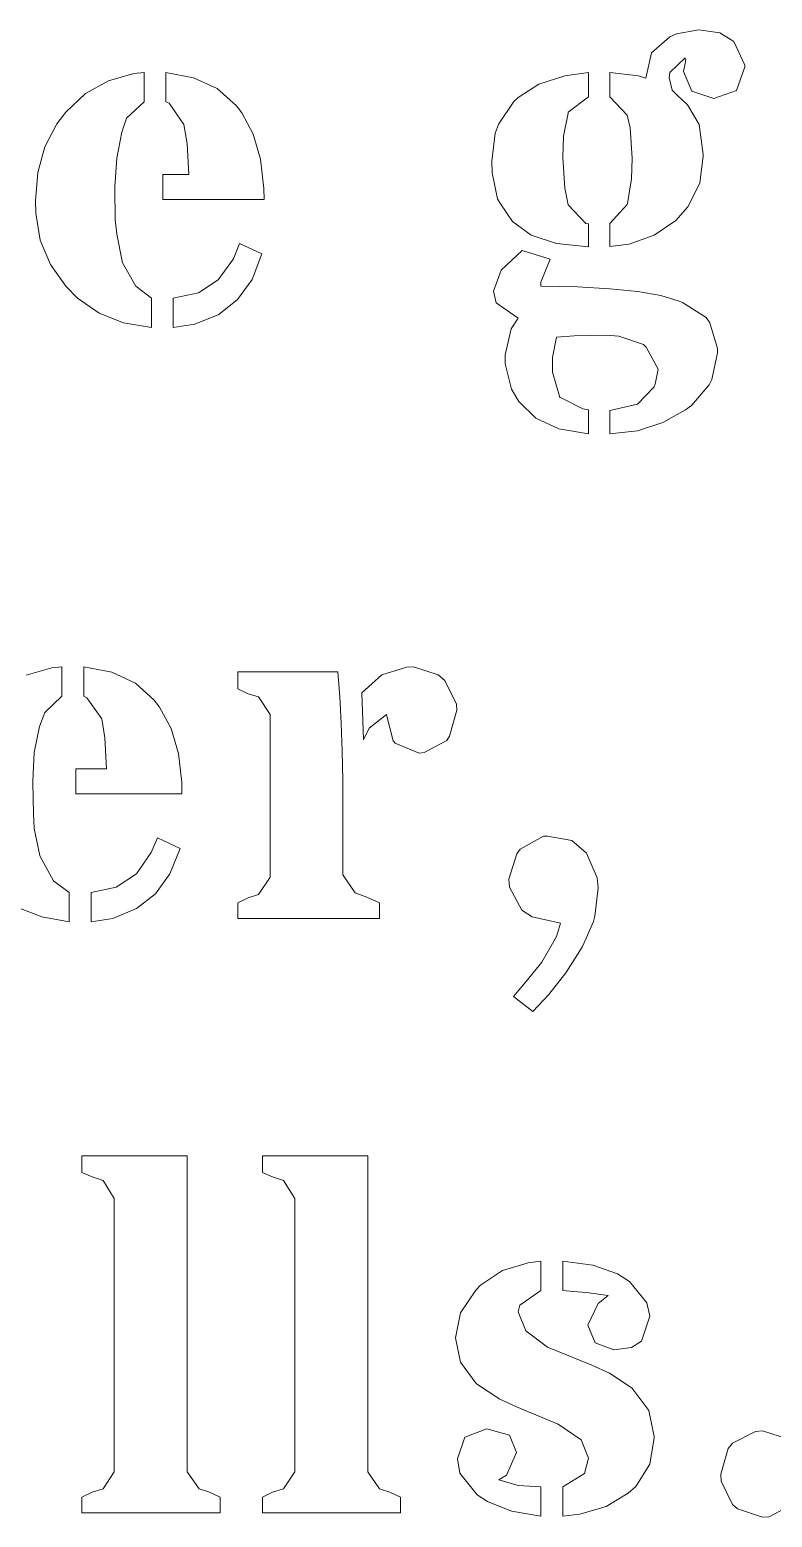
# Model space of a CAD drawing. Header units: millimetres. Extents: x 3735 to 5333, y 3252 to 4770.
# Drawn here: x 4893.7 to 4943.8, y 4046.7 to 4146.9 of the extents above; entities that cross this region are included whole.
import ezdxf

# ---------------------------------------------------------------- set-up
doc = ezdxf.new("R2010")
doc.units = ezdxf.units.MM
doc.layers.add('MASHARAB', color=6, linetype='Continuous', true_color=0xff00ff)

msp = doc.modelspace()

# ---------------------------------------------------------------- linework, layer by layer
at = {"layer": 'MASHARAB', "lineweight": 0}
for p, q in [((4936.85, 4146.42), (4935.63, 4145.33)), ((4937.31, 4146.62), (4936.85, 4146.42)), ((4938.8, 4146.89), (4937.31, 4146.62)), ((4940.22, 4146.69), (4938.8, 4146.89)), ((4941.18, 4146.09), (4940.22, 4146.69)), ((4941.91, 4144.51), (4941.18, 4146.09)), ((4935.63, 4145.33), (4935.23, 4143.62)), ((4936.85, 4144.01), (4937.88, 4145)), ((4937.88, 4144.61), (4937.78, 4144.08)), ((4937.88, 4145), (4937.94, 4144.9)), ((4937.94, 4144.9), (4937.88, 4144.61)), ((4941.91, 4144.38), (4941.91, 4144.51)), ((4899.01, 4143.45), (4897.46, 4142.59)), ((4900.73, 4143.95), (4899.01, 4143.45)), ((4901.43, 4144.01), (4900.73, 4143.95)), ((4901.43, 4142.03), (4901.43, 4144.01)), ((4904.76, 4143.65), (4902.88, 4144.01)), ((4902.88, 4144.01), (4902.88, 4142.03)), ((4906.35, 4142.92), (4904.76, 4143.65)), ((4929.78, 4143.78), (4928.03, 4143.22)), ((4931.37, 4144.01), (4929.78, 4143.78)), ((4931.37, 4142.36), (4931.37, 4144.01)), ((4934.74, 4143.78), (4932.82, 4144.01)), ((4932.82, 4144.01), (4932.82, 4142.36)), ((4935.23, 4143.62), (4934.74, 4143.78)), ((4936.82, 4143.68), (4936.85, 4144.01)), ((4937.02, 4142.82), (4936.82, 4143.68)), ((4937.78, 4144.08), (4938.34, 4142.76)), ((4941.35, 4142.79), (4941.91, 4144.38)), ((4897.46, 4142.59), (4896.14, 4141.34)), ((4907.64, 4141.77), (4906.35, 4142.92)), ((4928.03, 4143.22), (4926.64, 4142.33)), ((4937.38, 4142.46), (4937.02, 4142.82)), ((4938.04, 4141.83), (4937.38, 4142.46)), ((4938.34, 4142.76), (4939.83, 4142.26)), ((4939.83, 4142.26), (4941.35, 4142.79)), ((4900.24, 4140.94), (4901.43, 4142.03)), ((4902.88, 4142.03), (4903.11, 4141.93)), ((4903.11, 4141.93), (4904.1, 4140.51)), ((4908, 4141.3), (4907.64, 4141.77)), ((4926.34, 4142.06), (4925.32, 4140.54)), ((4926.64, 4142.33), (4926.34, 4142.06)), ((4930.01, 4141.34), (4931.37, 4142.36)), ((4932.82, 4142.36), (4933.98, 4141.14)), ((4938.83, 4140.51), (4938.04, 4141.83)), ((4895.54, 4140.54), (4894.72, 4138.99)), ((4896.14, 4141.34), (4895.54, 4140.54)), ((4899.91, 4139.98), (4900.24, 4140.94)), ((4904.1, 4140.51), (4904.33, 4139.22)), ((4908.76, 4139.85), (4908, 4141.3)), ((4925.32, 4140.54), (4925.09, 4139.91)), ((4929.68, 4139.72), (4930.01, 4141.27)), ((4930.01, 4141.27), (4930.01, 4141.34)), ((4933.98, 4141.14), (4934.18, 4140.28)), ((4939.1, 4138.49), (4938.83, 4140.51)), ((4899.58, 4138.23), (4899.91, 4139.98)), ((4909.26, 4138.16), (4908.76, 4139.85)), ((4925.09, 4139.91), (4924.86, 4138.03)), ((4929.65, 4138.26), (4929.68, 4139.72)), ((4934.18, 4140.28), (4934.31, 4138.23)), ((4894.72, 4138.99), (4894.26, 4137.27)), ((4904.33, 4139.22), (4904.43, 4137.14)), ((4939.1, 4138.36), (4939.1, 4138.49)), ((4899.44, 4136.31), (4899.58, 4138.23)), ((4909.49, 4136.18), (4909.26, 4138.16)), ((4924.86, 4138.03), (4924.89, 4137.24)), ((4929.78, 4136.21), (4929.65, 4138.26)), ((4934.31, 4138.23), (4934.27, 4136.84)), ((4938.87, 4136.54), (4939.1, 4138.36)), ((4894.26, 4137.27), (4894.09, 4135.35)), ((4902.69, 4137.14), (4902.69, 4135.45)), ((4904.43, 4137.14), (4902.69, 4137.14)), ((4924.89, 4137.24), (4925.25, 4135.49)), ((4934.27, 4136.84), (4934.01, 4135.19)), ((4938.07, 4134.96), (4938.87, 4136.54)), ((4899.44, 4136.21), (4899.44, 4136.31)), ((4899.48, 4134.1), (4899.44, 4136.21)), ((4902.69, 4135.45), (4909.52, 4135.45)), ((4909.52, 4135.45), (4909.49, 4136.18)), ((4925.25, 4135.49), (4925.39, 4135.22)), ((4930.01, 4135.09), (4929.78, 4136.21)), ((4894.09, 4135.35), (4894.12, 4134.53)), ((4894.12, 4134.53), (4894.42, 4132.71)), ((4925.39, 4135.22), (4926.24, 4133.97)), ((4931.2, 4133.83), (4930.01, 4135.09)), ((4933.98, 4135.12), (4932.82, 4133.83)), ((4934.01, 4135.19), (4933.98, 4135.12)), ((4937.25, 4134.03), (4938.07, 4134.96)), ((4899.58, 4133.11), (4899.48, 4134.1)), ((4926.24, 4133.97), (4927.5, 4133.04)), ((4931.37, 4133.8), (4931.2, 4133.83)), ((4931.37, 4132.25), (4931.37, 4133.8)), ((4932.82, 4133.83), (4932.82, 4132.28)), ((4935.79, 4133.04), (4937.25, 4134.03)), ((4894.42, 4132.71), (4895.12, 4131.06)), ((4899.94, 4131.29), (4899.58, 4133.11)), ((4907.84, 4132.48), (4907.44, 4131.45)), ((4909.36, 4131.79), (4907.84, 4132.48)), ((4927.5, 4133.04), (4929.22, 4132.48)), ((4929.22, 4132.48), (4931.37, 4132.25)), ((4932.82, 4132.28), (4934.11, 4132.45)), ((4934.11, 4132.45), (4935.79, 4133.04)), ((4907.44, 4131.45), (4906.42, 4130.03)), ((4908.7, 4130.07), (4909.36, 4131.79)), ((4926.91, 4132.02), (4925.48, 4130.69)), ((4928.79, 4131.42), (4926.91, 4132.02)), ((4928.16, 4129.87), (4928.79, 4131.42)), ((4895.12, 4131.06), (4896.14, 4129.6)), ((4899.94, 4131.22), (4899.94, 4131.29)), ((4900.87, 4129.6), (4899.94, 4131.22)), ((4925.48, 4130.69), (4924.96, 4129.27)), ((4896.14, 4129.6), (4896.93, 4128.81)), ((4901.92, 4128.81), (4900.87, 4129.6)), ((4906.42, 4130.03), (4905.09, 4129.17)), ((4907.71, 4128.71), (4908.7, 4130.07)), ((4928.16, 4129.6), (4928.16, 4129.87)), ((4930.64, 4129.57), (4928.16, 4129.6)), ((4932.82, 4129.44), (4930.64, 4129.57)), ((4934.7, 4129.24), (4932.82, 4129.44)), ((4896.93, 4128.81), (4898.39, 4127.79)), ((4901.92, 4126.83), (4901.92, 4128.81)), ((4905.09, 4129.17), (4903.38, 4128.81)), ((4903.38, 4128.81), (4903.38, 4126.83)), ((4906.45, 4127.69), (4907.71, 4128.71)), ((4924.96, 4129.27), (4925.15, 4128.48)), ((4925.15, 4128.48), (4926.64, 4127.46)), ((4936.26, 4128.98), (4934.7, 4129.24)), ((4937.48, 4128.61), (4936.26, 4128.98)), ((4937.71, 4128.51), (4937.48, 4128.61)), ((4939.3, 4127.49), (4937.71, 4128.51)), ((4898.39, 4127.79), (4900.04, 4127.13)), ((4904.83, 4127.06), (4906.45, 4127.69)), ((4926.64, 4127.46), (4926.15, 4126.73)), ((4939.56, 4127.13), (4939.3, 4127.49)), ((4900.04, 4127.13), (4901.92, 4126.83)), ((4903.38, 4126.83), (4904.83, 4127.06)), ((4926.15, 4126.73), (4925.75, 4124.98)), ((4940.06, 4125.41), (4939.56, 4127.13)), ((4928.95, 4124.81), (4929.22, 4126.17)), ((4929.22, 4126.17), (4930.41, 4126.27)), ((4930.41, 4126.27), (4932.56, 4126.3)), ((4932.56, 4126.3), (4933.42, 4126.23)), ((4933.42, 4126.23), (4935.07, 4125.67)), ((4935.07, 4125.67), (4935.27, 4125.51)), ((4935.27, 4125.51), (4936.06, 4124.02)), ((4940.06, 4125.11), (4940.06, 4125.41)), ((4925.75, 4124.98), (4925.75, 4124.38)), ((4925.75, 4124.38), (4926.18, 4122.66)), ((4928.95, 4123.82), (4928.95, 4124.81)), ((4939.69, 4123.33), (4940.06, 4125.11)), ((4929.45, 4122.1), (4928.95, 4123.82)), ((4936.06, 4124.02), (4935.86, 4123)), ((4926.18, 4122.66), (4926.67, 4121.84)), ((4935.79, 4122.83), (4934.67, 4121.67)), ((4935.86, 4123), (4935.79, 4122.83)), ((4938.31, 4121.57), (4939.5, 4122.96)), ((4939.5, 4122.96), (4939.69, 4123.33)), ((4926.67, 4121.84), (4927.83, 4120.72)), ((4929.48, 4122.1), (4929.45, 4122.1)), ((4931, 4121.34), (4929.48, 4122.1)), ((4934.67, 4121.67), (4932.82, 4121.24)), ((4937.91, 4121.28), (4938.31, 4121.57)), ((4927.83, 4120.72), (4929.38, 4119.99)), ((4931.37, 4121.28), (4931, 4121.34)), ((4931.37, 4119.66), (4931.37, 4121.28)), ((4932.82, 4121.24), (4932.82, 4119.66)), ((4934.67, 4119.86), (4936.39, 4120.42)), ((4936.39, 4120.42), (4937.91, 4121.28)), ((4929.38, 4119.99), (4931.37, 4119.66)), ((4932.82, 4119.66), (4934.67, 4119.86)), ((4895.21, 4103.89), (4893.46, 4103.4)), ((4895.88, 4103.96), (4895.21, 4103.89)), ((4895.88, 4101.98), (4895.88, 4103.96)), ((4899.25, 4103.6), (4897.36, 4103.96)), ((4897.36, 4103.96), (4897.36, 4101.98)), ((4900.83, 4102.87), (4899.25, 4103.6)), ((4907.74, 4103.63), (4907.74, 4102.47)), ((4914.48, 4103.63), (4907.74, 4103.63)), ((4914.61, 4101.95), (4914.48, 4103.63)), ((4917.45, 4103.43), (4916.1, 4102.21)), ((4919.11, 4103.93), (4917.45, 4103.43)), ((4919.57, 4103.96), (4919.11, 4103.93)), ((4921.25, 4103.43), (4919.57, 4103.96)), ((4921.68, 4103.04), (4921.25, 4103.43)), ((4902.09, 4101.71), (4900.83, 4102.87)), ((4907.74, 4102.47), (4908.43, 4102.14)), ((4922.48, 4101.45), (4921.68, 4103.04)), ((4894.72, 4100.89), (4895.88, 4101.98)), ((4897.36, 4101.98), (4897.56, 4101.88)), ((4897.56, 4101.88), (4898.58, 4100.46)), ((4902.45, 4101.25), (4902.09, 4101.71)), ((4908.43, 4102.14), (4909.13, 4101.95)), ((4909.13, 4101.95), (4909.92, 4100.76)), ((4914.71, 4100.16), (4914.61, 4101.95)), ((4916.1, 4102.21), (4916.2, 4099.04)), ((4922.51, 4101.05), (4922.48, 4101.45)), ((4894.36, 4099.93), (4894.72, 4100.89)), ((4898.58, 4100.46), (4898.78, 4099.17)), ((4903.24, 4099.8), (4902.45, 4101.25)), ((4909.92, 4100.76), (4909.92, 4089.78)), ((4916.59, 4099.83), (4917.75, 4100.76)), ((4917.75, 4100.76), (4917.75, 4100.72)), ((4917.75, 4100.72), (4918.21, 4098.97)), ((4922.01, 4099.3), (4922.51, 4101.05)), ((4894.02, 4098.18), (4894.36, 4099.93)), ((4903.74, 4098.11), (4903.24, 4099.8)), ((4914.78, 4098.28), (4914.71, 4100.16)), ((4916.2, 4099.04), (4916.59, 4099.83)), ((4898.78, 4099.17), (4898.88, 4097.09)), ((4918.21, 4098.97), (4918.35, 4098.81)), ((4918.35, 4098.81), (4919.97, 4098.14)), ((4920.3, 4098.18), (4921.82, 4099)), ((4921.82, 4099), (4922.01, 4099.3)), ((4893.93, 4096.26), (4894.02, 4098.18)), ((4903.97, 4096.16), (4903.74, 4098.11)), ((4914.81, 4096.33), (4914.78, 4098.28)), ((4919.97, 4098.14), (4920.3, 4098.18)), ((4896.81, 4097.09), (4896.81, 4095.4)), ((4898.88, 4097.09), (4896.81, 4097.09)), ((4914.81, 4094.84), (4914.81, 4096.33)), ((4893.93, 4096.16), (4893.93, 4096.26)), ((4893.96, 4094.05), (4893.93, 4096.16)), ((4896.81, 4095.4), (4903.97, 4095.4)), ((4903.97, 4095.4), (4903.97, 4096.16)), ((4914.81, 4089.95), (4914.81, 4094.84)), ((4894.02, 4093.06), (4893.96, 4094.05)), ((4894.39, 4091.24), (4894.02, 4093.06)), ((4902.32, 4092.43), (4901.89, 4091.44)), ((4903.84, 4091.73), (4902.32, 4092.43)), ((4928.33, 4092.56), (4926.77, 4091.67)), ((4928.62, 4092.56), (4928.33, 4092.56)), ((4930.24, 4092.26), (4928.62, 4092.56)), ((4901.89, 4091.44), (4900.9, 4090.02)), ((4903.15, 4090.02), (4903.84, 4091.73)), ((4926.54, 4091.37), (4926.01, 4089.65)), ((4926.77, 4091.67), (4926.54, 4091.37)), ((4931.23, 4091.4), (4930.24, 4092.26)), ((4931.96, 4089.75), (4931.23, 4091.4)), ((4894.42, 4091.17), (4894.39, 4091.24)), ((4895.31, 4089.55), (4894.42, 4091.17)), ((4896.37, 4088.76), (4895.31, 4089.55)), ((4900.9, 4090.02), (4899.54, 4089.12)), ((4902.19, 4088.66), (4903.15, 4090.02)), ((4909.92, 4089.78), (4909.13, 4088.63)), ((4915.64, 4088.73), (4914.81, 4089.95)), ((4926.01, 4089.65), (4926.05, 4089.12)), ((4932.03, 4089.06), (4931.96, 4089.75)), ((4896.37, 4086.78), (4896.37, 4088.76)), ((4899.54, 4089.12), (4897.86, 4088.76)), ((4897.86, 4088.76), (4897.86, 4086.78)), ((4900.9, 4087.67), (4902.19, 4088.66)), ((4908.43, 4088.4), (4907.74, 4088.07)), ((4909.13, 4088.63), (4908.43, 4088.4)), ((4916.43, 4088.43), (4915.64, 4088.73)), ((4917.29, 4088.07), (4916.43, 4088.43)), ((4926.05, 4089.12), (4926.87, 4087.57)), ((4931.8, 4087.17), (4932.03, 4089.06)), ((4892.83, 4087.77), (4894.52, 4087.11)), ((4899.31, 4087.01), (4900.9, 4087.67)), ((4907.74, 4088.07), (4907.74, 4087.01)), ((4917.29, 4087.01), (4917.29, 4088.07)), ((4926.87, 4087.57), (4927.57, 4087.11)), ((4894.52, 4087.11), (4896.37, 4086.78)), ((4897.86, 4086.78), (4899.31, 4087.01)), ((4907.74, 4087.01), (4917.29, 4087.01)), ((4927.57, 4087.11), (4929.48, 4086.68)), ((4929.48, 4086.68), (4929.22, 4085.79)), ((4930.97, 4085.12), (4931.7, 4086.81)), ((4931.7, 4086.81), (4931.8, 4087.17)), ((4929.22, 4085.79), (4928.23, 4084.07)), ((4929.85, 4083.34), (4930.8, 4084.83)), ((4930.8, 4084.83), (4930.97, 4085.12)), ((4928.23, 4084.07), (4927.27, 4082.88)), ((4928.69, 4081.89), (4929.85, 4083.34)), ((4927.27, 4082.88), (4926.31, 4081.75)), ((4926.31, 4081.75), (4927.63, 4080.73)), ((4927.63, 4080.73), (4928.69, 4081.89)), ((4897.23, 4071.01), (4897.23, 4069.89)), ((4904.33, 4071.01), (4897.23, 4071.01)), ((4904.33, 4049.73), (4904.33, 4071.01)), ((4909.39, 4071.01), (4909.39, 4069.89)), ((4916.5, 4071.01), (4909.39, 4071.01)), ((4916.5, 4049.73), (4916.5, 4071.01)), ((4897.23, 4069.89), (4897.92, 4069.59)), ((4897.92, 4069.59), (4898.65, 4069.36)), ((4898.65, 4069.36), (4899.41, 4068.14)), ((4909.39, 4069.89), (4910.08, 4069.59)), ((4910.08, 4069.59), (4910.81, 4069.36)), ((4910.81, 4069.36), (4911.57, 4068.14)), ((4899.41, 4068.14), (4899.41, 4049.73)), ((4911.57, 4068.14), (4911.57, 4049.73)), ((4925.58, 4063.28), (4924.1, 4062.29)), ((4927.3, 4063.81), (4925.58, 4063.28)), ((4928.16, 4063.91), (4927.3, 4063.81)), ((4928.16, 4061.93), (4928.16, 4063.91)), ((4931.66, 4063.65), (4929.65, 4063.91)), ((4929.65, 4063.91), (4929.65, 4061.93)), ((4933.32, 4063.05), (4931.66, 4063.65)), ((4924.1, 4062.29), (4923.77, 4061.96)), ((4934.14, 4062.55), (4933.32, 4063.05)), ((4935.3, 4061.1), (4934.14, 4062.55)), ((4923.77, 4061.96), (4922.74, 4060.44)), ((4926.74, 4060.94), (4928.16, 4061.93)), ((4929.65, 4061.93), (4931.4, 4061.79)), ((4931.4, 4061.79), (4932.69, 4061.6)), ((4932.69, 4061.6), (4932.03, 4061.07)), ((4922.74, 4060.44), (4922.41, 4058.75)), ((4926.64, 4060.51), (4926.74, 4060.94)), ((4927.14, 4059.22), (4926.64, 4060.51)), ((4932.03, 4061.07), (4931.33, 4059.61)), ((4935.5, 4060.21), (4935.3, 4061.1)), ((4931.33, 4059.61), (4931.83, 4058.42)), ((4934.94, 4058.52), (4935.5, 4060.21)), ((4922.41, 4058.75), (4922.74, 4057.1)), ((4928.62, 4058.13), (4927.14, 4059.22)), ((4931.83, 4058.42), (4933.08, 4057.93)), ((4934.27, 4058.09), (4934.94, 4058.52)), ((4929.55, 4057.73), (4928.62, 4058.13)), ((4931.6, 4056.9), (4929.55, 4057.73)), ((4933.08, 4057.93), (4934.27, 4058.09)), ((4922.74, 4057.1), (4923.8, 4055.68)), ((4932.79, 4056.37), (4931.6, 4056.9)), ((4934.31, 4055.35), (4932.79, 4056.37)), ((4923.8, 4055.68), (4923.83, 4055.65)), ((4923.83, 4055.65), (4925.39, 4054.62)), ((4934.37, 4055.28), (4934.31, 4055.35)), ((4935.43, 4053.86), (4934.37, 4055.28)), ((4925.39, 4054.62), (4926.51, 4054.09)), ((4926.51, 4054.09), (4928.52, 4053.27)), ((4928.52, 4053.27), (4929.32, 4052.94)), ((4935.79, 4052.11), (4935.43, 4053.86)), ((4924.53, 4052.61), (4923.04, 4052.05)), ((4926.05, 4052.18), (4924.53, 4052.61)), ((4929.32, 4052.94), (4930.87, 4051.88)), ((4941.08, 4051.65), (4942.63, 4052.44)), ((4942.63, 4052.44), (4943.1, 4052.48)), ((4943.1, 4052.48), (4944.78, 4051.95)), ((4923.04, 4052.05), (4922.54, 4050.59)), ((4926.51, 4051.02), (4926.05, 4052.18)), ((4930.87, 4051.88), (4931.37, 4050.63)), ((4935.5, 4050.23), (4935.79, 4052.01)), ((4935.79, 4052.01), (4935.79, 4052.11)), ((4940.29, 4049.57), (4940.78, 4051.29)), ((4940.78, 4051.29), (4941.08, 4051.65)), ((4922.54, 4050.59), (4922.71, 4049.63)), ((4925.85, 4049.5), (4926.51, 4051.02)), ((4931.37, 4050.63), (4931.1, 4049.6)), ((4934.57, 4048.74), (4935.5, 4050.23)), ((4899.41, 4049.73), (4898.65, 4048.58)), ((4905.13, 4048.58), (4904.33, 4049.73)), ((4911.57, 4049.73), (4910.81, 4048.58)), ((4917.29, 4048.58), (4916.5, 4049.73)), ((4922.71, 4049.63), (4923.86, 4048.18)), ((4925.32, 4049.17), (4925.85, 4049.5)), ((4931.1, 4049.6), (4929.65, 4048.71)), ((4940.32, 4049.1), (4940.29, 4049.57)), ((4897.92, 4048.34), (4897.23, 4048.01)), ((4898.65, 4048.58), (4897.92, 4048.34)), ((4905.82, 4048.34), (4905.13, 4048.58)), ((4906.55, 4048.01), (4905.82, 4048.34)), ((4910.08, 4048.34), (4909.39, 4048.01)), ((4910.81, 4048.58), (4910.08, 4048.34)), ((4917.98, 4048.34), (4917.29, 4048.58)), ((4918.71, 4048.01), (4917.98, 4048.34)), ((4926.64, 4048.81), (4925.32, 4049.17)), ((4928.16, 4048.71), (4926.64, 4048.81)), ((4928.16, 4046.73), (4928.16, 4048.71)), ((4929.65, 4048.71), (4929.65, 4046.73)), ((4932.56, 4047.39), (4934.04, 4048.28)), ((4934.04, 4048.28), (4934.57, 4048.74)), ((4941.08, 4047.52), (4940.32, 4049.1)), ((4897.23, 4048.01), (4897.23, 4046.96)), ((4906.55, 4046.96), (4906.55, 4048.01)), ((4909.39, 4048.01), (4909.39, 4046.96)), ((4918.71, 4046.96), (4918.71, 4048.01)), ((4923.86, 4048.18), (4924.56, 4047.72)), ((4924.56, 4047.72), (4926.18, 4047.06)), ((4930.8, 4046.86), (4932.56, 4047.39)), ((4941.41, 4047.22), (4941.08, 4047.52)), ((4943.1, 4046.66), (4941.41, 4047.22)), ((4945.11, 4047.52), (4943.56, 4046.69)), ((4897.23, 4046.96), (4906.55, 4046.96)), ((4909.39, 4046.96), (4918.71, 4046.96)), ((4926.18, 4047.06), (4928.16, 4046.73)), ((4929.65, 4046.73), (4930.8, 4046.86)), ((4943.56, 4046.69), (4943.1, 4046.66))]:
    msp.add_line(p, q, dxfattribs=at)

doc.saveas('drawing.dxf')
